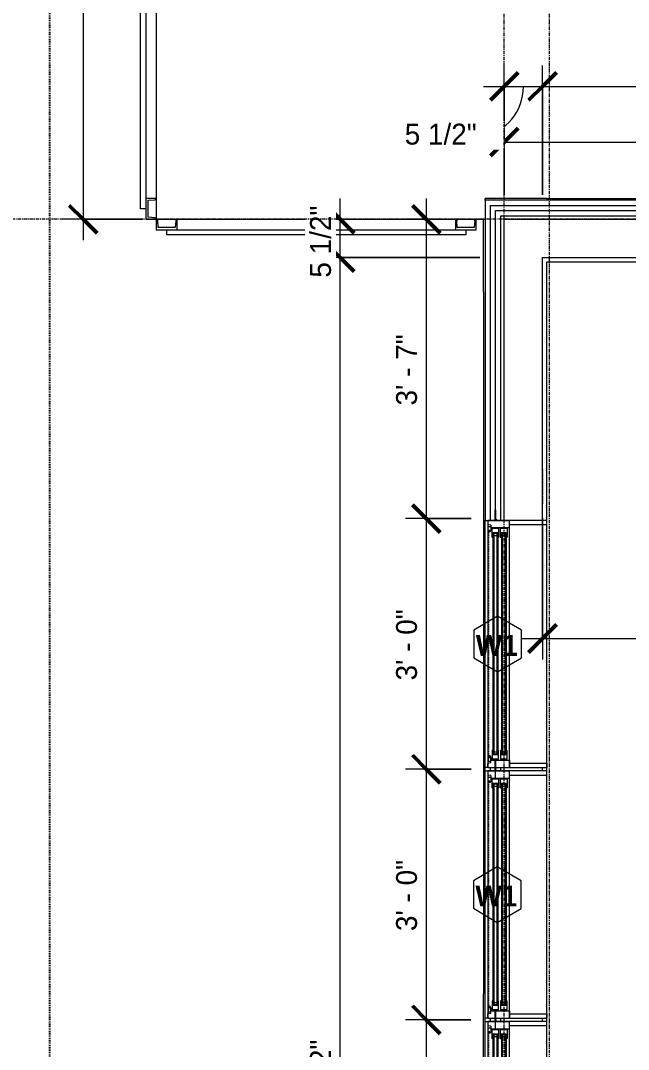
# Model space of a CAD drawing. Header units: inches. Extents: x -4058 to -1781, y 9814 to 12264.
# Drawn here: x -3898.8 to -3811.5, y 11967.9 to 12115.7 of the extents above; entities that cross this region are included whole.
import ezdxf

# ---------------------------------------------------------------- set-up
doc = ezdxf.new("R2010")
doc.units = ezdxf.units.IN
doc.header["$MEASUREMENT"] = 0
for name, pattern in [('Dash', [0.25, 0.125, -0.125]), ('Dash 3_32_', [0.1875, 0.09375, -0.09375]), ('Dash_2_', [0.25, 0.125, -0.125]), ('Grid Line 1_2_', [0.875, 0.5, -0.125, 0.125, -0.125])]:
    doc.linetypes.add(name, pattern=pattern)
for name, color, linetype, lineweight in [('0-1', 7, 'Continuous', 5), ('0-2', 7, 'Continuous', 9), ('A-ANNO-DIMS', 211, 'Continuous', 9), ('A-ANNO-DIMS-32', 211, 'Continuous', 9), ('A-DETL-1', 90, 'Dash 3_32_', 9), ('A-DETL-GENF-HDLN-1', 7, 'Dash', 9), ('A-DETL-GENF-HDLN-2', 1, 'Continuous', 18), ('A-FLOR-1', 7, 'Continuous', 9), ('A-GLAZ', 151, 'Continuous', 18), ('A-GLAZ-1', 7, 'Continuous', 9), ('A-GLAZ-CURT-1', 7, 'Continuous', 9), ('A-GLAZ-CWMG-1', 7, 'Continuous', 9), ('A-GLAZ-IDEN', 152, 'Continuous', 9), ('A-WALL-1', 7, 'Continuous', 9), ('C-TOPO', 7, 'Continuous', 9), ('S-FNDN-1', 7, 'Continuous', 9), ('S-GRID-1', 1, 'Grid Line 1_2_', 9)]:
    doc.layers.add(name, color=color, linetype=linetype, lineweight=lineweight)
doc.layers.add('0-3', color=250, linetype='Dash_2_')
doc.styles.add('Century Gothic', font='ufonts.com_century-gothic.ttf', dxfattribs={"height": 3})
doc.styles.add('Century Gothic_B_1', font='GOTHICB.TTF', dxfattribs={"height": 3})
doc.dimstyles.new('MARKETING_DIMENSION', dxfattribs={"dimscale": 12, "dimtxt": 3.132505, "dimasz": 0.333333, "dimexe": 0.25, "dimexo": 0.166667, "dimgap": 0.041667, "dimtad": 1, "dimdec": 4, "dimrnd": 0.0625, "dimzin": 3, "dimdsep": 46, "dimlunit": 4, "dimtxsty": 'Century Gothic', "dimblk1": 'OBLIQUE', "dimblk2": 'OBLIQUE', "dimsah": 1, "dimcen": 0.09, "dimdle": 0.25, "dimazin": 0, "dimtfac": 1, "dimtdec": 4, "dimtix": 1, "dimtmove": 0, "dimatfit": 3, "dimfxl": 1, "dimtvp": 1, "dimtfill": 1, "dimfrac": 2, "dimtolj": 1, "dimtzin": 0, "dimarcsym": 2})
doc.dimstyles.new('THE_DIMENSION_STRING_1', dxfattribs={"dimscale": 12, "dimtxt": 3.132505, "dimasz": 0.333333, "dimexe": 0.25, "dimexo": 0.166667, "dimgap": 0.041667, "dimtad": 1, "dimdec": 4, "dimrnd": 0.0625, "dimzin": 3, "dimdsep": 46, "dimlunit": 4, "dimtxsty": 'Century Gothic', "dimblk1": 'OBLIQUE', "dimblk2": 'OBLIQUE', "dimsah": 1, "dimcen": 0.09, "dimdle": 0.25, "dimazin": 0, "dimtfac": 1, "dimtdec": 4, "dimtix": 1, "dimtmove": 1, "dimatfit": 3, "dimfxl": 1, "dimtvp": 1, "dimtfill": 1, "dimfrac": 2, "dimtolj": 1, "dimtzin": 0, "dimarcsym": 2})
doc.dimstyles.new('THE_DIMENSION_STRING_2', dxfattribs={"dimscale": 12, "dimtxt": 3.132505, "dimasz": 0.333333, "dimexe": 0.25, "dimexo": 0.166667, "dimgap": 0.041667, "dimtad": 1, "dimdec": 4, "dimrnd": 0.0625, "dimzin": 3, "dimdsep": 46, "dimlunit": 4, "dimtxsty": 'Century Gothic', "dimblk1": 'OBLIQUE', "dimblk2": 'OBLIQUE', "dimsah": 1, "dimcen": 0.09, "dimdle": 0.25, "dimazin": 0, "dimtfac": 1, "dimtdec": 4, "dimtix": 1, "dimtmove": 0, "dimatfit": 3, "dimfxl": 1, "dimtvp": 1, "dimtfill": 1, "dimfrac": 2, "dimtolj": 1, "dimtzin": 0, "dimarcsym": 2})
doc.dimstyles.new('THE_DIMENSION_STRING_3', dxfattribs={"dimscale": 12, "dimtxt": 3.132505, "dimasz": 0.333333, "dimexe": 0.25, "dimexo": 0.166667, "dimgap": 0.041667, "dimtad": 1, "dimdec": 4, "dimrnd": 0.0625, "dimzin": 3, "dimdsep": 46, "dimlunit": 4, "dimtxsty": 'Century Gothic', "dimblk1": 'OBLIQUE', "dimblk2": 'OBLIQUE', "dimsah": 1, "dimcen": 0.09, "dimdle": 0.25, "dimazin": 0, "dimtfac": 1, "dimtdec": 4, "dimtix": 1, "dimtmove": 0, "dimatfit": 3, "dimfxl": 1, "dimtvp": 1, "dimtfill": 1, "dimfrac": 2, "dimtolj": 1, "dimtzin": 0, "dimarcsym": 2})
doc.dimstyles.new('THE_DIMENSION_STRING_4', dxfattribs={"dimscale": 12, "dimtxt": 3.132505, "dimasz": 0.333333, "dimexe": 0.25, "dimexo": 0.166667, "dimgap": 0.041667, "dimtad": 1, "dimdec": 4, "dimrnd": 0.0625, "dimzin": 3, "dimdsep": 46, "dimlunit": 4, "dimtxsty": 'Century Gothic', "dimblk1": 'OBLIQUE', "dimblk2": 'OBLIQUE', "dimsah": 1, "dimcen": 0.09, "dimdle": 0.25, "dimazin": 0, "dimtfac": 1, "dimtdec": 4, "dimtix": 1, "dimtmove": 0, "dimatfit": 3, "dimfxl": 1, "dimtvp": 1, "dimtfill": 1, "dimfrac": 2, "dimtolj": 1, "dimtzin": 0, "dimarcsym": 2})

# ---------------------------------------------------------------- blocks, each defined once
blk = doc.blocks.new('Window-Double_Hung-Marvin-Essential - ESDH3066 - 1st Floor-3357217-UNIT PLANS - 1ST FLOOR')
at = {"layer": 'A-DETL-GENF-HDLN-1'}
blk.add_line((16.1, 3.97), (-16.5, 3.97), dxfattribs=at)
at = {"layer": 'A-DETL-GENF-HDLN-2'}
for p, q in [((-19.25, 2.98), (-19.25, 2.94)), ((-17.75, 2.98), (-19.25, 2.98)), ((-17.75, 4.03), (-17.16, 4.03)), ((-17.75, 4.03), (-17.75, 0.94)), ((-17.08, 3.62), (-17.16, 4.03)), ((-17.08, 3.62), (-16.19, 3.62)), ((-16.85, 4), (-16.85, 3.62)), ((-16.3, 4), (-16.85, 4)), ((-16.38, 3.52), (-16.72, 3.52)), ((-16.72, 3.52), (-16.72, 0.94)), ((-15.34, 3.44), (-16.56, 3.44)), ((-16.56, 2.5), (-16.56, 3.44)), ((-16.38, 3.62), (-16.38, 3.52)), ((-16.3, 3.76), (-16.3, 4)), ((-16.18, 3.76), (-16.3, 3.76)), ((-16.19, 3.72), (-16.1, 3.72)), ((-16.19, 3.62), (-16.19, 3.72)), ((-16.18, 3.97), (-16.1, 3.97)), ((-16.18, 3.97), (-16.18, 3.76)), ((-16.1, 3.72), (-16.1, 3.97)), ((-15.94, 2.62), (-15.94, 3.34)), ((-15.94, 3.34), (-15.28, 3.34)), ((-15.84, 2.63), (-15.84, 3.32)), ((-15.54, 2.76), (-15.54, 3.2)), ((-15.34, 3.44), (-15.28, 3.38)), ((-15.28, 3.34), (-15.28, 3.38)), ((15.34, 3.44), (15.28, 3.38)), ((15.28, 3.34), (15.28, 3.38)), ((15.94, 3.34), (15.28, 3.34)), ((15.34, 3.44), (16.56, 3.44)), ((15.54, 2.76), (15.54, 3.2)), ((15.84, 2.63), (15.84, 3.32)), ((15.94, 2.62), (15.94, 3.34)), ((16.18, 3.97), (16.1, 3.97)), ((16.1, 3.72), (16.1, 3.97)), ((16.19, 3.72), (16.1, 3.72)), ((16.18, 3.97), (16.18, 3.76)), ((16.18, 3.76), (16.3, 3.76)), ((16.19, 3.62), (16.19, 3.72)), ((17.08, 3.62), (16.19, 3.62)), ((16.3, 3.76), (16.3, 4)), ((16.3, 4), (16.85, 4)), ((16.38, 3.62), (16.38, 3.52)), ((16.38, 3.52), (16.72, 3.52)), ((16.56, 2.5), (16.56, 3.44)), ((16.72, 3.52), (16.72, 0.94)), ((16.85, 4), (16.85, 3.62)), ((17.08, 3.62), (17.16, 4.03)), ((17.75, 4.03), (17.16, 4.03)), ((17.75, 4.03), (17.75, 0.94)), ((17.75, 2.98), (19.25, 2.98)), ((19.25, 2.98), (19.25, 2.94)), ((-19.25, 2.94), (-17.9, 2.94)), ((-17.9, 2.94), (-17.9, 2.83)), ((-17.9, 2.83), (-17.75, 2.83)), ((-16.56, 2.5), (-15.34, 2.5)), ((-15.34, 2.22), (-16.56, 2.22)), ((-16.56, 1.28), (-16.56, 2.22)), ((-15.28, 2.62), (-15.94, 2.62)), ((-15.94, 1.4), (-15.94, 2.12)), ((-15.94, 2.12), (-15.28, 2.12)), ((-15.84, 1.41), (-15.84, 2.1)), ((-15.54, 1.54), (-15.54, 1.98)), ((-15.34, 2.5), (-15.28, 2.56)), ((-15.34, 2.22), (-15.28, 2.16)), ((-15.28, 2.56), (-15.28, 2.62)), ((-15.28, 2.12), (-15.28, 2.16)), ((15.28, 2.56), (15.28, 2.62)), ((15.28, 2.62), (15.94, 2.62)), ((15.34, 2.5), (15.28, 2.56)), ((15.34, 2.22), (15.28, 2.16)), ((15.28, 2.12), (15.28, 2.16)), ((15.94, 2.12), (15.28, 2.12)), ((16.56, 2.5), (15.34, 2.5)), ((15.34, 2.22), (16.56, 2.22)), ((15.54, 1.54), (15.54, 1.98)), ((15.84, 1.41), (15.84, 2.1)), ((15.94, 1.4), (15.94, 2.12)), ((16.56, 1.28), (16.56, 2.22)), ((17.9, 2.83), (17.75, 2.83)), ((17.9, 2.94), (17.9, 2.83)), ((19.25, 2.94), (17.9, 2.94)), ((-16.72, 0.94), (-17.75, 0.94)), ((-17.13, 0.91), (-17.13, -4.44)), ((-16.56, 1.28), (-15.34, 1.28)), ((-15.28, 1.4), (-15.94, 1.4)), ((-15.34, 1.28), (-15.28, 1.34)), ((-15.28, 1.34), (-15.28, 1.4)), ((15.28, 1.34), (15.28, 1.4)), ((15.28, 1.4), (15.94, 1.4)), ((15.34, 1.28), (15.28, 1.34)), ((16.56, 1.28), (15.34, 1.28)), ((16.72, 0.94), (17.75, 0.94)), ((17.12, -4.44), (17.12, 0.91)), ((-17.13, -4.44), (-17.75, -4.44)), ((17.12, -4.44), (17.75, -4.44))]:
    blk.add_line(p, q, dxfattribs=at)
at = {"layer": 'A-GLAZ'}
for p, q in [((15.84, 3.32), (-15.84, 3.32)), ((15.84, 3.2), (-15.84, 3.2)), ((15.84, 2.76), (-15.84, 2.76)), ((15.84, 2.63), (-15.84, 2.63)), ((15.84, 2.1), (-15.84, 2.1)), ((15.84, 1.98), (-15.84, 1.98)), ((15.84, 1.54), (-15.84, 1.54)), ((15.84, 1.41), (-15.84, 1.41))]:
    blk.add_line(p, q, dxfattribs=at)
at = {"layer": 'A-GLAZ-1'}
for p, q in [((19.62, 4.5), (17.75, 4.5)), ((17.75, 4.5), (17.75, 4.44)), ((17.75, 4.44), (19.62, 4.44)), ((19.62, 4.44), (19.62, 4.5)), ((17.75, 4.03), (-17.75, 4.03)), ((-17.75, 4.03), (-17.75, 0.94)), ((17.75, 0.94), (17.75, 4.03)), ((-17.75, 0.94), (17.75, 0.94)), ((-17.75, 0.91), (-17.75, -4.44)), ((17.75, -4.44), (17.75, 0.91)), ((-17.75, -4.44), (17.75, -4.44))]:
    blk.add_line(p, q, dxfattribs=at)
blk = doc.blocks.new('Window-Double_Hung-Marvin-Essential - ESDH3066 - 1st Floor-3357218-UNIT PLANS - 1ST FLOOR')
at = {"layer": 'A-DETL-GENF-HDLN-1'}
blk.add_line((16.1, 3.97), (-16.5, 3.97), dxfattribs=at)
at = {"layer": 'A-DETL-GENF-HDLN-2'}
for p, q in [((-19.25, 2.98), (-19.25, 2.94)), ((-17.75, 2.98), (-19.25, 2.98)), ((-17.75, 4.03), (-17.16, 4.03)), ((-17.75, 4.03), (-17.75, 0.94)), ((-17.08, 3.62), (-17.16, 4.03)), ((-17.08, 3.62), (-16.19, 3.62)), ((-16.85, 4), (-16.85, 3.62)), ((-16.3, 4), (-16.85, 4)), ((-16.38, 3.52), (-16.72, 3.52)), ((-16.72, 3.52), (-16.72, 0.94)), ((-15.34, 3.44), (-16.56, 3.44)), ((-16.56, 2.5), (-16.56, 3.44)), ((-16.38, 3.62), (-16.38, 3.52)), ((-16.3, 3.76), (-16.3, 4)), ((-16.18, 3.76), (-16.3, 3.76)), ((-16.19, 3.72), (-16.1, 3.72)), ((-16.19, 3.62), (-16.19, 3.72)), ((-16.18, 3.97), (-16.1, 3.97)), ((-16.18, 3.97), (-16.18, 3.76)), ((-16.1, 3.72), (-16.1, 3.97)), ((-15.94, 2.62), (-15.94, 3.34)), ((-15.94, 3.34), (-15.28, 3.34)), ((-15.84, 2.63), (-15.84, 3.32)), ((-15.54, 2.76), (-15.54, 3.2)), ((-15.34, 3.44), (-15.28, 3.38)), ((-15.28, 3.34), (-15.28, 3.38)), ((15.34, 3.44), (15.28, 3.38)), ((15.28, 3.34), (15.28, 3.38)), ((15.94, 3.34), (15.28, 3.34)), ((15.34, 3.44), (16.56, 3.44)), ((15.54, 2.76), (15.54, 3.2)), ((15.84, 2.63), (15.84, 3.32)), ((15.94, 2.62), (15.94, 3.34)), ((16.18, 3.97), (16.1, 3.97)), ((16.1, 3.72), (16.1, 3.97)), ((16.19, 3.72), (16.1, 3.72)), ((16.18, 3.97), (16.18, 3.76)), ((16.18, 3.76), (16.3, 3.76)), ((16.19, 3.62), (16.19, 3.72)), ((17.08, 3.62), (16.19, 3.62)), ((16.3, 3.76), (16.3, 4)), ((16.3, 4), (16.85, 4)), ((16.38, 3.62), (16.38, 3.52)), ((16.38, 3.52), (16.72, 3.52)), ((16.56, 2.5), (16.56, 3.44)), ((16.72, 3.52), (16.72, 0.94)), ((16.85, 4), (16.85, 3.62)), ((17.08, 3.62), (17.16, 4.03)), ((17.75, 4.03), (17.16, 4.03)), ((17.75, 4.03), (17.75, 0.94)), ((17.75, 2.98), (19.25, 2.98)), ((19.25, 2.98), (19.25, 2.94)), ((-19.25, 2.94), (-17.9, 2.94)), ((-17.9, 2.94), (-17.9, 2.83)), ((-17.9, 2.83), (-17.75, 2.83)), ((-16.56, 2.5), (-15.34, 2.5)), ((-15.34, 2.22), (-16.56, 2.22)), ((-16.56, 1.28), (-16.56, 2.22)), ((-15.28, 2.62), (-15.94, 2.62)), ((-15.94, 1.4), (-15.94, 2.12)), ((-15.94, 2.12), (-15.28, 2.12)), ((-15.84, 1.41), (-15.84, 2.1)), ((-15.54, 1.54), (-15.54, 1.98)), ((-15.34, 2.5), (-15.28, 2.56)), ((-15.34, 2.22), (-15.28, 2.16)), ((-15.28, 2.56), (-15.28, 2.62)), ((-15.28, 2.12), (-15.28, 2.16)), ((15.28, 2.56), (15.28, 2.62)), ((15.28, 2.62), (15.94, 2.62)), ((15.34, 2.5), (15.28, 2.56)), ((15.34, 2.22), (15.28, 2.16)), ((15.28, 2.12), (15.28, 2.16)), ((15.94, 2.12), (15.28, 2.12)), ((16.56, 2.5), (15.34, 2.5)), ((15.34, 2.22), (16.56, 2.22)), ((15.54, 1.54), (15.54, 1.98)), ((15.84, 1.41), (15.84, 2.1)), ((15.94, 1.4), (15.94, 2.12)), ((16.56, 1.28), (16.56, 2.22)), ((17.9, 2.83), (17.75, 2.83)), ((17.9, 2.94), (17.9, 2.83)), ((19.25, 2.94), (17.9, 2.94)), ((-16.72, 0.94), (-17.75, 0.94)), ((-17.13, 0.91), (-17.13, -4.44)), ((-16.56, 1.28), (-15.34, 1.28)), ((-15.28, 1.4), (-15.94, 1.4)), ((-15.34, 1.28), (-15.28, 1.34)), ((-15.28, 1.34), (-15.28, 1.4)), ((15.28, 1.34), (15.28, 1.4)), ((15.28, 1.4), (15.94, 1.4)), ((15.34, 1.28), (15.28, 1.34)), ((16.56, 1.28), (15.34, 1.28)), ((16.72, 0.94), (17.75, 0.94)), ((17.12, -4.44), (17.12, 0.91)), ((-17.13, -4.44), (-17.75, -4.44)), ((17.12, -4.44), (17.75, -4.44))]:
    blk.add_line(p, q, dxfattribs=at)
at = {"layer": 'A-GLAZ'}
for p, q in [((15.84, 3.32), (-15.84, 3.32)), ((15.84, 3.2), (-15.84, 3.2)), ((15.84, 2.76), (-15.84, 2.76)), ((15.84, 2.63), (-15.84, 2.63)), ((15.84, 2.1), (-15.84, 2.1)), ((15.84, 1.98), (-15.84, 1.98)), ((15.84, 1.54), (-15.84, 1.54)), ((15.84, 1.41), (-15.84, 1.41))]:
    blk.add_line(p, q, dxfattribs=at)
at = {"layer": 'A-GLAZ-1'}
for p, q in [((17.75, 4.03), (-17.75, 4.03)), ((-17.75, 4.03), (-17.75, 0.94)), ((17.75, 0.94), (17.75, 4.03)), ((-17.75, 0.94), (17.75, 0.94)), ((-17.75, 0.91), (-17.75, -4.44)), ((17.75, -4.44), (17.75, 0.91)), ((-17.75, -4.44), (17.75, -4.44))]:
    blk.add_line(p, q, dxfattribs=at)
blk = doc.blocks.new('Horizontal_Siding - Horizontal_Siding-2852725-UNIT PLANS - 1ST FLOOR')
at = {"layer": 'A-GLAZ-CURT-1'}
for p, q in [((-15.75, -2.25), (-15.75, -1.5)), ((15.75, -2.25), (-15.75, -2.25)), ((-14.25, -1.5), (14.25, -1.5)), ((15.75, -1.5), (15.75, -2.25))]:
    blk.add_line(p, q, dxfattribs=at)
blk = doc.blocks.new('Rectangular Mullion - RAILING POST-2680128-UNIT PLANS - 1ST FLOOR')
at = {"layer": 'A-GLAZ-CWMG-1'}
for p, q in [((-3, 1.5), (0, 1.5)), ((-3, 0), (-3, 1.5)), ((0, 1.5), (0, 0)), ((-2.72, 1.18), (-2.79, 0.21)), ((-0.28, 1.18), (-2.72, 1.18)), ((-0.21, 0.21), (-0.28, 1.18))]:
    blk.add_line(p, q, dxfattribs=at)
for centre, radius, start, end in [((-3, 0.21), 0.21, 270, 0.528), ((0, 0.21), 0.211, 179.472, 270)]:
    blk.add_arc(centre, radius, start, end, dxfattribs=at)
blk = doc.blocks.new('Horizontal_Siding - Horizontal_Siding-2854551-UNIT PLANS - 1ST FLOOR')
at = {"layer": 'A-GLAZ-CURT-1'}
for p, q in [((-10.74375, -2.25), (-10.74375, -1.5)), ((10.74375, -2.25), (-10.74375, -2.25)), ((-9.24375, -1.5), (9.24375, -1.5)), ((10.74375, -1.5), (10.74375, -2.25))]:
    blk.add_line(p, q, dxfattribs=at)
blk = doc.blocks.new('Rectangular Mullion - RAILING POST-2806294-UNIT PLANS - 1ST FLOOR')
at = {"layer": 'A-GLAZ-CWMG-1'}
for p, q in [((0, 1.5), (-3, 1.5)), ((-3, 1.5), (-3, 0)), ((0, 0), (0, 1.5)), ((-2.79, 0.21), (-2.72, 1.18)), ((-2.72, 1.18), (-0.28, 1.18)), ((-0.28, 1.18), (-0.21, 0.21))]:
    blk.add_line(p, q, dxfattribs=at)
for centre, start, end in [((-3, 0.21), 270, 0.528), ((0, 0.21), 179.472, 270)]:
    blk.add_arc(centre, 0.21, start, end, dxfattribs=at)
blk = doc.blocks.new('Rectangular Mullion - RAILING POST-2669756-UNIT PLANS - 1ST FLOOR')
at = {"layer": 'A-GLAZ-CWMG-1'}
for p, q in [((-1.5, 1.5), (1.5, 1.5)), ((-1.5, 0), (-1.5, 1.5)), ((1.5, 1.5), (1.5, 0)), ((-1.22, 1.18), (-1.29, 0.21)), ((1.22, 1.18), (-1.22, 1.18)), ((1.29, 0.21), (1.22, 1.18))]:
    blk.add_line(p, q, dxfattribs=at)
for centre, radius, start, end in [((-1.5, 0.21), 0.21, 270, 0.528), ((1.5, 0.21), 0.211, 179.472, 270)]:
    blk.add_arc(centre, radius, start, end, dxfattribs=at)
blk = doc.blocks.new('CTR - 1st Phase - Shell_rvt-1-UNIT PLANS - 1ST FLOOR')
at = {"layer": 'A-FLOR-1'}
for p, q in [((-3879.32, 12219.19), (-3879.32, 12087.19)), ((-3879.32, 12087.19), (-3832.07, 12087.19))]:
    blk.add_line(p, q, dxfattribs=at)
at = {"layer": 'A-WALL-1'}
for p, q in [((-3823.2, 12090.19), (-3832.07, 12090.19)), ((-3832.07, 12089.94), (-3832.07, 12090.19)), ((-3832.07, 12089.94), (-3832.07, 12043.94)), ((-3831.32, 12089.94), (-3832.07, 12089.94)), ((-3823.2, 12089.94), (-3831.32, 12089.94)), ((-3823.2, 12090.19), (-3823.2, 12089.94)), ((-3712.02, 12089.94), (-3823.2, 12089.94)), ((-3831.32, 12043.94), (-3831.32, 12089.19)), ((-3831.32, 12089.19), (-3830.57, 12089.19)), ((-3830.57, 12089.19), (-3823.2, 12089.19)), ((-3830.57, 12043.94), (-3830.57, 12088.44)), ((-3830.57, 12088.44), (-3829.82, 12088.44)), ((-3829.82, 12088.44), (-3823.2, 12088.44)), ((-3823.2, 12089.19), (-3712.02, 12089.19)), ((-3823.2, 12088.44), (-3712.02, 12088.44)), ((-3829.82, 12043.94), (-3829.82, 12087.69)), ((-3829.82, 12087.69), (-3829.32, 12087.69)), ((-3829.32, 12087.69), (-3823.2, 12087.69)), ((-3829.32, 12043.94), (-3829.32, 12087.19)), ((-3829.32, 12087.19), (-3823.82, 12087.19)), ((-3823.82, 12087.19), (-3823.2, 12087.19)), ((-3823.2, 12087.69), (-3712.02, 12087.69)), ((-3823.2, 12087.19), (-3712.02, 12087.19)), ((-3823.82, 12043.94), (-3823.82, 12081.69)), ((-3823.82, 12081.69), (-3823.2, 12081.69)), ((-3823.2, 12081.69), (-3712.02, 12081.69)), ((-3823.2, 12043.94), (-3823.2, 12081.06)), ((-3823.2, 12081.06), (-3712.02, 12081.06)), ((-3832.07, 12043.94), (-3831.67, 12043.94)), ((-3832.07, 12009.81), (-3832.07, 12043.94)), ((-3828.57, 12043.94), (-3828.54, 12043.94)), ((-3831.67, 12008.44), (-3832.07, 12008.44)), ((-3831.32, 12007.94), (-3831.32, 12008.44)), ((-3830.57, 12007.94), (-3830.57, 12008.44)), ((-3829.82, 12007.94), (-3829.82, 12008.44)), ((-3829.32, 12007.94), (-3829.32, 12008.44)), ((-3828.54, 12008.44), (-3828.57, 12008.44)), ((-3823.82, 12007.94), (-3823.82, 12008.44)), ((-3823.2, 12007.94), (-3823.2, 12008.44)), ((-3832.07, 12007.94), (-3831.67, 12007.94)), ((-3832.07, 11973.81), (-3832.07, 12007.94)), ((-3828.57, 12007.94), (-3828.54, 12007.94)), ((-3831.67, 11972.44), (-3832.07, 11972.44)), ((-3832.07, 11971.94), (-3831.67, 11971.94)), ((-3832.07, 11936.44), (-3832.07, 11971.94)), ((-3831.32, 11971.94), (-3831.32, 11972.44)), ((-3830.57, 11971.94), (-3830.57, 11972.44)), ((-3829.82, 11971.94), (-3829.82, 11972.44)), ((-3829.32, 11971.94), (-3829.32, 11972.44)), ((-3828.54, 11972.44), (-3828.57, 11972.44)), ((-3828.57, 11971.94), (-3828.54, 11971.94)), ((-3823.82, 11971.94), (-3823.82, 11972.44)), ((-3823.2, 11971.94), (-3823.2, 11972.44))]:
    blk.add_line(p, q, dxfattribs=at)
at = {"layer": 'S-FNDN-1'}
for p, q in [((-3823.2, 12090.19), (-3674.27, 12090.19)), ((-3823.2, 12090.19), (-3823.2, 12089.94)), ((-3832.32, 11830.99), (-3832.32, 11975.94))]:
    blk.add_line(p, q, dxfattribs=at)
at = {"layer": '0-2'}
for name, p, rotation in [('Horizontal_Siding - Horizontal_Siding-2852725-UNIT PLANS - 1ST FLOOR', (-3879.32, 12104.44), 270), ('Rectangular Mullion - RAILING POST-2806294-UNIT PLANS - 1ST FLOOR', (-3879.32, 12087.19), 180), ('Window-Double_Hung-Marvin-Essential - ESDH3066 - 1st Floor-3357218-UNIT PLANS - 1ST FLOOR', (-3827.64, 12026.19), 89.99999999999885), ('Window-Double_Hung-Marvin-Essential - ESDH3066 - 1st Floor-3357217-UNIT PLANS - 1ST FLOOR', (-3827.64, 11990.19), 89.99999999999885), ('Window-Double_Hung-Marvin-Essential - ESDH3066 - 1st Floor-3357217-UNIT PLANS - 1ST FLOOR', (-3827.64, 11954.19), 89.99999999999885)]:
    blk.add_blockref(name, p, dxfattribs=dict(at, rotation=rotation))
at = {"layer": '0-2', "extrusion": (0, 0, -1)}
for name, p, rotation in [('Rectangular Mullion - RAILING POST-2680128-UNIT PLANS - 1ST FLOOR', (3879.32, 12087.19), 270), ('Rectangular Mullion - RAILING POST-2669756-UNIT PLANS - 1ST FLOOR', (3856.34, 12087.19), 180), ('Rectangular Mullion - RAILING POST-2680128-UNIT PLANS - 1ST FLOOR', (3833.35, 12087.19), 180)]:
    blk.add_blockref(name, p, dxfattribs=dict(at, rotation=rotation))
at = {"layer": '0-2'}
for p in [(-3867.08, 12087.19), (-3845.59, 12087.19)]:
    blk.add_blockref('Horizontal_Siding - Horizontal_Siding-2854551-UNIT PLANS - 1ST FLOOR', p, dxfattribs=at)
blk = doc.blocks.new('CTR  - Topography_rvt-1-UNIT PLANS - 1ST FLOOR')
at = {"layer": 'C-TOPO'}
for p, q in [((-3832.32, 12076.75), (-3832.32, 12087.19)), ((-3832.32, 12076.75), (-3832.32, 11992.12)), ((-3832.32, 11992.12), (-3832.32, 11975.94))]:
    blk.add_line(p, q, dxfattribs=at)
blk = doc.blocks.new('DIMBLOCK293-UNIT PLANS - 1ST FLOOR')
at = {"layer": 'A-ANNO-DIMS-32'}
for p, q in [((-3829.32, 12090.69), (-3829.32, 12101.28)), ((-3712.27, 12092), (-3712.27, 12101.28)), ((-3832.32, 12098.28), (-3712.27, 12098.28)), ((-3829.32, 12098.28), (-3829.32, 12090.69)), ((-3712.27, 12098.28), (-3712.27, 12092))]:
    blk.add_line(p, q, dxfattribs=at)
at = {"layer": 'A-ANNO-DIMS-32', "lineweight": 50}
for p, q in [((-3829.32, 12098.28), (-3827.32, 12100.28)), ((-3712.27, 12098.28), (-3710.27, 12100.28)), ((-3829.32, 12098.28), (-3831.32, 12096.28)), ((-3712.27, 12098.28), (-3714.27, 12096.28))]:
    blk.add_line(p, q, dxfattribs=at)
at = {"layer": 'A-ANNO-DIMS-32', "color": 0, "insert": (-3781.04, 12102.63), "char_height": 3, "width": 24.5827, "attachment_point": 1, "line_spacing_factor": 0.984502, "style": 'Century Gothic', "bg_fill": 3, "box_fill_scale": 1.25, "bg_fill_color": 256, "bg_fill_true_color": 13158600, "bg_fill_transparency": 0}
blk.add_mtext('9\' - 9 1/16"', dxfattribs=at)
blk = doc.blocks.new('_Oblique')
at = {"color": 0, "linetype": 'ByBlock', "lineweight": -2}
blk.add_line((-0.5, -0.5), (0.5, 0.5), dxfattribs=at)
blk = doc.blocks.new('DIMBLOCK458-UNIT PLANS - 1ST FLOOR')
at = {"layer": 'A-ANNO-DIMS-32'}
for p, q in [((-3840.53, 12090.19), (-3840.53, 12044.19)), ((-3839.7, 12087.19), (-3843.53, 12087.19)), ((-3840.53, 12087.19), (-3839.7, 12087.19)), ((-3834.07, 12044.19), (-3843.53, 12044.19)), ((-3840.53, 12044.19), (-3834.07, 12044.19))]:
    blk.add_line(p, q, dxfattribs=at)
at = {"layer": 'A-ANNO-DIMS-32', "lineweight": 50}
for p, q in [((-3840.53, 12087.19), (-3842.53, 12089.19)), ((-3840.53, 12087.19), (-3838.53, 12085.19)), ((-3840.53, 12044.19), (-3842.53, 12046.19)), ((-3840.53, 12044.19), (-3838.53, 12042.19))]:
    blk.add_line(p, q, dxfattribs=at)
at = {"layer": 'A-ANNO-DIMS-32', "color": 0, "insert": (-3844.87, 12060.44), "char_height": 3, "width": 12.5897, "attachment_point": 1, "rotation": 90, "line_spacing_factor": 0.984502, "style": 'Century Gothic', "bg_fill": 3, "box_fill_scale": 1.25, "bg_fill_color": 256, "bg_fill_true_color": 13158600, "bg_fill_transparency": 0}
blk.add_mtext('3\' - 7"', dxfattribs=at)
blk = doc.blocks.new('DIMBLOCK459-UNIT PLANS - 1ST FLOOR')
at = {"layer": 'A-ANNO-DIMS-32', "lineweight": 50}
for p, q in [((-3840.53, 12044.19), (-3842.53, 12046.19)), ((-3840.53, 12044.19), (-3838.53, 12042.19)), ((-3840.53, 12008.19), (-3842.53, 12010.19)), ((-3840.53, 12008.19), (-3838.53, 12006.19))]:
    blk.add_line(p, q, dxfattribs=at)
at = {"layer": 'A-ANNO-DIMS-32'}
for p, q in [((-3834.07, 12044.19), (-3843.53, 12044.19)), ((-3840.53, 12044.19), (-3840.53, 12008.19)), ((-3840.53, 12044.19), (-3834.07, 12044.19)), ((-3834.07, 12008.19), (-3843.53, 12008.19)), ((-3840.53, 12008.19), (-3834.07, 12008.19))]:
    blk.add_line(p, q, dxfattribs=at)
at = {"layer": 'A-ANNO-DIMS-32', "color": 0, "insert": (-3844.87, 12020.94), "char_height": 3, "width": 12.5897, "attachment_point": 1, "rotation": 90, "line_spacing_factor": 0.984502, "style": 'Century Gothic', "bg_fill": 3, "box_fill_scale": 1.25, "bg_fill_color": 256, "bg_fill_true_color": 13158600, "bg_fill_transparency": 0}
blk.add_mtext('3\' - 0"', dxfattribs=at)
blk = doc.blocks.new('DIMBLOCK460-UNIT PLANS - 1ST FLOOR')
at = {"layer": 'A-ANNO-DIMS-32', "lineweight": 50}
for p, q in [((-3840.53, 12008.19), (-3842.53, 12010.19)), ((-3840.53, 12008.19), (-3838.53, 12006.19)), ((-3840.53, 11972.19), (-3842.53, 11974.19)), ((-3840.53, 11972.19), (-3838.53, 11970.19))]:
    blk.add_line(p, q, dxfattribs=at)
at = {"layer": 'A-ANNO-DIMS-32'}
for p, q in [((-3834.07, 12008.19), (-3843.53, 12008.19)), ((-3840.53, 12008.19), (-3840.53, 11972.19)), ((-3840.53, 12008.19), (-3834.07, 12008.19)), ((-3834.14, 11972.19), (-3843.53, 11972.19)), ((-3840.53, 11972.19), (-3834.14, 11972.19))]:
    blk.add_line(p, q, dxfattribs=at)
at = {"layer": 'A-ANNO-DIMS-32', "color": 0, "insert": (-3844.87, 11984.94), "char_height": 3, "width": 12.5897, "attachment_point": 1, "rotation": 90, "line_spacing_factor": 0.984502, "style": 'Century Gothic', "bg_fill": 3, "box_fill_scale": 1.25, "bg_fill_color": 256, "bg_fill_true_color": 13158600, "bg_fill_transparency": 0}
blk.add_mtext('3\' - 0"', dxfattribs=at)
blk = doc.blocks.new('DIMBLOCK461-UNIT PLANS - 1ST FLOOR')
at = {"layer": 'A-ANNO-DIMS-32', "lineweight": 50}
for p, q in [((-3840.53, 11972.19), (-3842.53, 11974.19)), ((-3840.53, 11972.19), (-3838.53, 11970.19)), ((-3840.53, 11936.19), (-3842.53, 11938.19)), ((-3840.53, 11936.19), (-3838.53, 11934.19))]:
    blk.add_line(p, q, dxfattribs=at)
at = {"layer": 'A-ANNO-DIMS-32'}
for p, q in [((-3834.14, 11972.19), (-3843.53, 11972.19)), ((-3840.53, 11972.19), (-3840.53, 11936.19)), ((-3840.53, 11972.19), (-3834.14, 11972.19)), ((-3834.14, 11936.19), (-3843.53, 11936.19)), ((-3840.53, 11936.19), (-3834.14, 11936.19))]:
    blk.add_line(p, q, dxfattribs=at)
at = {"layer": 'A-ANNO-DIMS-32', "color": 0, "insert": (-3844.87, 11948.94), "char_height": 3, "width": 12.5897, "attachment_point": 1, "rotation": 90, "line_spacing_factor": 0.984502, "style": 'Century Gothic', "bg_fill": 3, "box_fill_scale": 1.25, "bg_fill_color": 256, "bg_fill_true_color": 13158600, "bg_fill_transparency": 0}
blk.add_mtext('3\' - 0"', dxfattribs=at)
blk = doc.blocks.new('DIMBLOCK826-UNIT PLANS - 1ST FLOOR')
at = {"layer": 'A-ANNO-DIMS-32'}
for p, q in [((-3829.32, 12090.69), (-3829.32, 12109.28)), ((-3823.82, 12090.69), (-3823.82, 12109.28)), ((-3832.32, 12106.28), (-3823.82, 12106.28)), ((-3829.32, 12106.28), (-3829.32, 12090.69)), ((-3823.82, 12106.28), (-3823.82, 12090.69))]:
    blk.add_line(p, q, dxfattribs=at)
at = {"layer": 'A-ANNO-DIMS-32', "lineweight": 50}
for p, q in [((-3829.32, 12106.28), (-3827.32, 12108.28)), ((-3823.82, 12106.28), (-3821.82, 12108.28)), ((-3829.32, 12106.28), (-3831.32, 12104.28)), ((-3823.82, 12106.28), (-3825.82, 12104.28))]:
    blk.add_line(p, q, dxfattribs=at)
at = {"layer": 'A-ANNO-DIMS-32'}
blk.add_ellipse((-3832.34, 12106.28), major_axis=(0, 6.74), ratio=0.855137, start_param=3.141593, end_param=4.712389, dxfattribs=at)
at = {"layer": 'A-ANNO-DIMS-32', "color": 0, "insert": (-3843.63, 12100.92), "char_height": 3, "width": 13.5444, "attachment_point": 1, "line_spacing_factor": 0.984502, "style": 'Century Gothic', "bg_fill": 3, "box_fill_scale": 1.25, "bg_fill_color": 256, "bg_fill_true_color": 13158600, "bg_fill_transparency": 0}
blk.add_mtext('5 1/2"', dxfattribs=at)
blk = doc.blocks.new('DIMBLOCK827-UNIT PLANS - 1ST FLOOR')
at = {"layer": 'A-ANNO-DIMS-32'}
for p, q in [((-3823.82, 12090.69), (-3823.82, 12109.28)), ((-3481.32, 12107.11), (-3481.32, 12103.28)), ((-3481.32, 12106.28), (-3481.32, 12107.11)), ((-3823.82, 12106.28), (-3481.32, 12106.28)), ((-3823.82, 12106.28), (-3823.82, 12090.69))]:
    blk.add_line(p, q, dxfattribs=at)
at = {"layer": 'A-ANNO-DIMS-32', "lineweight": 50}
for p, q in [((-3823.82, 12106.28), (-3821.82, 12108.28)), ((-3481.32, 12106.28), (-3479.32, 12108.28)), ((-3823.82, 12106.28), (-3825.82, 12104.28)), ((-3481.32, 12106.28), (-3483.32, 12104.28))]:
    blk.add_line(p, q, dxfattribs=at)
at = {"layer": 'A-ANNO-DIMS-32', "color": 0, "insert": (-3662.82, 12110.63), "char_height": 3, "width": 24.5827, "attachment_point": 1, "line_spacing_factor": 0.984502, "style": 'Century Gothic', "bg_fill": 3, "box_fill_scale": 1.25, "bg_fill_color": 256, "bg_fill_true_color": 13158600, "bg_fill_transparency": 0}
blk.add_mtext('28\' - 6 1/2"', dxfattribs=at)
blk = doc.blocks.new('DIMBLOCK1122-UNIT PLANS - 1ST FLOOR')
at = {"layer": 'A-ANNO-DIMS-32', "lineweight": 50}
for p, q in [((-3852.88, 12081.69), (-3854.88, 12083.69)), ((-3852.88, 12081.69), (-3850.88, 12079.69)), ((-3852.88, 11839.19), (-3854.88, 11841.19)), ((-3852.88, 11839.19), (-3850.88, 11837.19))]:
    blk.add_line(p, q, dxfattribs=at)
at = {"layer": 'A-ANNO-DIMS-32'}
for p, q in [((-3832.82, 12081.69), (-3855.88, 12081.69)), ((-3852.88, 11839.19), (-3852.88, 12081.69)), ((-3852.88, 12081.69), (-3832.82, 12081.69)), ((-3821.32, 11839.19), (-3855.88, 11839.19)), ((-3852.88, 11839.19), (-3821.32, 11839.19))]:
    blk.add_line(p, q, dxfattribs=at)
at = {"layer": 'A-ANNO-DIMS-32', "color": 0, "insert": (-3857.23, 11950.2), "char_height": 3, "width": 24.5827, "attachment_point": 1, "rotation": 90, "line_spacing_factor": 0.984502, "style": 'Century Gothic', "bg_fill": 3, "box_fill_scale": 1.25, "bg_fill_color": 256, "bg_fill_true_color": 13158600, "bg_fill_transparency": 0}
blk.add_mtext('20\' - 2 1/2"', dxfattribs=at)
blk = doc.blocks.new('DIMBLOCK1123-UNIT PLANS - 1ST FLOOR')
at = {"layer": 'A-ANNO-DIMS-32'}
for p, q in [((-3852.88, 12081.69), (-3852.88, 12090.19)), ((-3853.71, 12087.19), (-3849.88, 12087.19)), ((-3852.88, 12087.19), (-3853.71, 12087.19)), ((-3832.82, 12081.69), (-3855.88, 12081.69)), ((-3852.88, 12081.69), (-3832.82, 12081.69))]:
    blk.add_line(p, q, dxfattribs=at)
at = {"layer": 'A-ANNO-DIMS-32', "lineweight": 50}
for p, q in [((-3852.88, 12087.19), (-3854.88, 12089.19)), ((-3852.88, 12087.19), (-3850.88, 12085.19)), ((-3852.88, 12081.69), (-3854.88, 12083.69)), ((-3852.88, 12081.69), (-3850.88, 12079.69))]:
    blk.add_line(p, q, dxfattribs=at)
at = {"layer": 'A-ANNO-DIMS-32', "color": 0, "insert": (-3857.23, 12078.8), "char_height": 3, "width": 13.5444, "attachment_point": 1, "rotation": 90, "line_spacing_factor": 0.984502, "style": 'Century Gothic', "bg_fill": 3, "box_fill_scale": 1.25, "bg_fill_color": 256, "bg_fill_true_color": 13158600, "bg_fill_transparency": 0}
blk.add_mtext('5 1/2"', dxfattribs=at)
blk = doc.blocks.new('Window Tag - ONE-4156801-UNIT PLANS - 1ST FLOOR')
at = {"layer": 'A-GLAZ-IDEN'}
for p, q in [((0, 0.125), (-0.1071, 0.0619)), ((0.107, 0.062), (0, 0.125)), ((-0.1071, 0.0619), (-0.1071, -0.0619)), ((0.107, -0.0624), (0.107, 0.062)), ((-0.1071, -0.0619), (0, -0.125)), ((0, -0.125), (0.107, -0.0624))]:
    blk.add_line(p, q, dxfattribs=at)
blk = doc.blocks.new('DIMBLOCK1389-UNIT PLANS - 1ST FLOOR')
at = {"layer": 'A-ANNO-DIMS-32'}
for p, q in [((-3823.82, 12044.23), (-3823.82, 12023.96)), ((-3823.82, 12026.96), (-3823.82, 12044.23)), ((-3632.52, 12027.79), (-3632.52, 12023.96)), ((-3632.52, 12026.96), (-3632.52, 12027.79)), ((-3826.82, 12026.96), (-3632.52, 12026.96))]:
    blk.add_line(p, q, dxfattribs=at)
at = {"layer": 'A-ANNO-DIMS-32', "lineweight": 50}
for p, q in [((-3823.82, 12026.96), (-3821.82, 12028.96)), ((-3632.52, 12026.96), (-3630.52, 12028.96)), ((-3823.82, 12026.96), (-3825.82, 12024.96)), ((-3632.52, 12026.96), (-3634.52, 12024.96))]:
    blk.add_line(p, q, dxfattribs=at)
at = {"layer": 'A-ANNO-DIMS-32', "color": 0, "insert": (-3740.75, 12031.3), "char_height": 3, "width": 30.1914, "attachment_point": 1, "line_spacing_factor": 0.984502, "style": 'Century Gothic', "bg_fill": 3, "box_fill_scale": 1.25, "bg_fill_color": 256, "bg_fill_true_color": 13158600, "bg_fill_transparency": 0}
blk.add_mtext('15\' - 11 5/16"', dxfattribs=at)
blk = doc.blocks.new('DIMBLOCK1409-UNIT PLANS - 1ST FLOOR')
at = {"layer": 'A-ANNO-DIMS-32', "lineweight": 50}
for p, q in [((-3889.83, 12219.19), (-3891.83, 12221.19)), ((-3889.83, 12219.19), (-3887.83, 12217.19)), ((-3889.83, 12087.19), (-3891.83, 12089.19)), ((-3889.83, 12087.19), (-3887.83, 12085.19))]:
    blk.add_line(p, q, dxfattribs=at)
at = {"layer": 'A-ANNO-DIMS-32'}
for p, q in [((-3889.83, 12222.19), (-3889.83, 12084.19)), ((-3881.32, 12219.19), (-3892.83, 12219.19)), ((-3889.83, 12219.19), (-3881.32, 12219.19)), ((-3881.32, 12087.19), (-3892.83, 12087.19)), ((-3889.83, 12087.19), (-3881.32, 12087.19))]:
    blk.add_line(p, q, dxfattribs=at)
at = {"layer": 'A-ANNO-DIMS-32', "color": 0, "insert": (-3894.18, 12146.78), "char_height": 3, "width": 15.394, "attachment_point": 1, "rotation": 90, "line_spacing_factor": 0.984502, "style": 'Century Gothic', "bg_fill": 3, "box_fill_scale": 1.25, "bg_fill_color": 256, "bg_fill_true_color": 13158600, "bg_fill_transparency": 0}
blk.add_mtext('11\' - 0"', dxfattribs=at)

msp = doc.modelspace()

# ---------------------------------------------------------------- block references
at = {"layer": '0-1'}
msp.add_blockref('CTR - 1st Phase - Shell_rvt-1-UNIT PLANS - 1ST FLOOR', (0, 0), dxfattribs=at)

# ---------------------------------------------------------------- next in the draw order: linework, layer by layer
at = {"layer": '0-3'}
msp.add_line((-3894.63505, 11828.93671), (-3894.63505, 12241.4514), dxfattribs=at)
at = {"layer": 'A-DETL-1'}
msp.add_line((-3823.82374, 12051.23415), (-3823.82374, 12046.23415), dxfattribs=at)

# ---------------------------------------------------------------- next in the draw order: block references
at = {"layer": '0-1'}
msp.add_blockref('CTR  - Topography_rvt-1-UNIT PLANS - 1ST FLOOR', (0, 0), dxfattribs=at)

# ---------------------------------------------------------------- next in the draw order: dimensions: what is measured, and where the dimension line sits
at = {"layer": 'A-ANNO-DIMS'}
dim = msp.add_linear_dim(base=(-3712.27374, 12098.28202), p1=(-3829.32374, 12088.6894), p2=(-3712.27374, 12090.0019), dimstyle='THE_DIMENSION_STRING_2', override={"dimpost": '<>', "dimfxl": 117.057358}, dxfattribs=at)
dim.commit()
dim.dimension.update_dxf_attribs({"geometry": 'DIMBLOCK293-UNIT PLANS - 1ST FLOOR', "text_midpoint": (-3770.79874, 12100.52369)})

# ---------------------------------------------------------------- next in the draw order: dimensions: what is measured, and where the dimension line sits
dim = msp.add_linear_dim(base=(-3840.52583, 12044.1894), p1=(-3837.6974, 12087.1894), p2=(-3832.07374, 12044.1894), angle=90, dimstyle='THE_DIMENSION_STRING_2', override={"dimpost": '<>', "dimfxl": 43.366181}, dxfattribs=at)
dim.commit()
dim.dimension.update_dxf_attribs({"geometry": 'DIMBLOCK458-UNIT PLANS - 1ST FLOOR', "text_midpoint": (-3842.60129, 12065.6894)})

# ---------------------------------------------------------------- next in the draw order: dimensions: what is measured, and where the dimension line sits
dim = msp.add_linear_dim(base=(-3823.82374, 12106.28202), p1=(-3829.32374, 12088.6894), p2=(-3823.82374, 12088.6894), dimstyle='THE_DIMENSION_STRING_1', override={"dimpost": '<>', "dimfxl": 5.5}, dxfattribs=at)
dim.commit()
dim.dimension.update_dxf_attribs({"geometry": 'DIMBLOCK826-UNIT PLANS - 1ST FLOOR', "text_midpoint": (-3836.85542, 12098.92221), "dimtype": 160})
dim = msp.add_linear_dim(base=(-3840.52583, 12008.1894), p1=(-3832.07374, 12044.1894), p2=(-3832.07374, 12008.1894), angle=90, dimstyle='THE_DIMENSION_STRING_2', override={"dimpost": '<>', "dimfxl": 36}, dxfattribs=at)
dim.commit()
dim.dimension.update_dxf_attribs({"geometry": 'DIMBLOCK459-UNIT PLANS - 1ST FLOOR', "text_midpoint": (-3842.60129, 12026.1894)})

# ---------------------------------------------------------------- next in the draw order: dimensions: what is measured, and where the dimension line sits
dim = msp.add_linear_dim(base=(-3481.32374, 12106.28202), p1=(-3823.82374, 12088.6894), p2=(-3481.32374, 12109.11045), dimstyle='THE_DIMENSION_STRING_3', override={"dimpost": '<>', "dimfxl": 343.108247}, dxfattribs=at)
dim.commit()
dim.dimension.update_dxf_attribs({"geometry": 'DIMBLOCK827-UNIT PLANS - 1ST FLOOR', "text_midpoint": (-3652.57374, 12108.52369)})
dim = msp.add_linear_dim(base=(-3840.52583, 11972.1894), p1=(-3832.07374, 12008.1894), p2=(-3832.13624, 11972.1894), angle=90, dimstyle='THE_DIMENSION_STRING_2', override={"dimpost": '<>', "dimfxl": 36.000054}, dxfattribs=at)
dim.commit()
dim.dimension.update_dxf_attribs({"geometry": 'DIMBLOCK460-UNIT PLANS - 1ST FLOOR', "text_midpoint": (-3842.60129, 11990.1894)})

# ---------------------------------------------------------------- next in the draw order: dimensions: what is measured, and where the dimension line sits
dim = msp.add_linear_dim(base=(-3840.52583, 11936.1894), p1=(-3832.13624, 11972.1894), p2=(-3832.13624, 11936.1894), angle=90, dimstyle='THE_DIMENSION_STRING_2', override={"dimpost": '<>', "dimfxl": 36}, dxfattribs=at)
dim.commit()
dim.dimension.update_dxf_attribs({"geometry": 'DIMBLOCK461-UNIT PLANS - 1ST FLOOR', "text_midpoint": (-3842.60129, 11954.1894)})

# ---------------------------------------------------------------- next in the draw order: dimensions: what is measured, and where the dimension line sits
dim = msp.add_linear_dim(base=(-3852.88298, 12081.6894), p1=(-3819.32374, 11839.1894), p2=(-3830.82374, 12081.6894), angle=90, dimstyle='THE_DIMENSION_STRING_4', override={"dimpost": '<>', "dimfxl": 242.772527}, dxfattribs=at)
dim.commit()
dim.dimension.update_dxf_attribs({"geometry": 'DIMBLOCK1122-UNIT PLANS - 1ST FLOOR', "text_midpoint": (-3855.12465, 11960.4394)})

# ---------------------------------------------------------------- next in the draw order: linework, layer by layer
at = {"layer": 'S-GRID-1'}
for p, q in [((-3829.32374, 9814.0266), (-3829.32374, 12247.50061)), ((-3822.82374, 9814.0266), (-3822.82374, 12247.50061))]:
    msp.add_line(p, q, dxfattribs=at)

# ---------------------------------------------------------------- next in the draw order: block references
at = {"layer": 'A-GLAZ-IDEN', "xscale": 31.99999999999999, "yscale": 31.99999999999999, "zscale": 31.99999999999999}
for p in [(-3830.27461, 12026.1894), (-3830.33711, 11990.1894)]:
    msp.add_blockref('Window Tag - ONE-4156801-UNIT PLANS - 1ST FLOOR', p, dxfattribs=at)

# ---------------------------------------------------------------- next in the draw order: texts
at = {"layer": 'A-GLAZ-IDEN', "char_height": 3, "width": 7.575, "attachment_point": 1, "style": 'Century Gothic_B_1'}
for insert in [(-3833.41135, 12027.47314), (-3833.47385, 11991.47314)]:
    msp.add_mtext('W1', dxfattribs=dict(at, insert=insert))

# ---------------------------------------------------------------- next in the draw order: dimensions: what is measured, and where the dimension line sits
at = {"layer": 'A-ANNO-DIMS'}
dim = msp.add_linear_dim(base=(-3852.88298, 12087.1894), p1=(-3830.82374, 12081.6894), p2=(-3855.71141, 12087.1894), angle=90, dimstyle='THE_DIMENSION_STRING_4', override={"dimpost": '<>', "dimfxl": 25.488159}, dxfattribs=at)
dim.commit()
dim.dimension.update_dxf_attribs({"geometry": 'DIMBLOCK1123-UNIT PLANS - 1ST FLOOR', "text_midpoint": (-3855.12465, 12084.4394)})

# ---------------------------------------------------------------- next in the draw order: linework, layer by layer
at = {"layer": 'S-GRID-1'}
msp.add_line((-1781.27288, 12087.1894), (-4041.7795, 12087.1894), dxfattribs=at)

# ---------------------------------------------------------------- next in the draw order: dimensions: what is measured, and where the dimension line sits
at = {"layer": 'A-ANNO-DIMS'}
dim = msp.add_linear_dim(base=(-3632.52374, 12026.95802), p1=(-3823.82374, 12046.23415), p2=(-3632.52374, 12029.78644), dimstyle='MARKETING_DIMENSION', override={"dimpost": '<>', "dimfxl": 192.005774}, dxfattribs=at)
dim.commit()
dim.dimension.update_dxf_attribs({"geometry": 'DIMBLOCK1389-UNIT PLANS - 1ST FLOOR', "text_midpoint": (-3728.17374, 12029.19969)})

# ---------------------------------------------------------------- next in the draw order: dimensions: what is measured, and where the dimension line sits
dim = msp.add_linear_dim(base=(-3889.83267, 12087.1894), p1=(-3879.32374, 12219.1894), p2=(-3879.32374, 12087.1894), angle=90, dimstyle='MARKETING_DIMENSION', override={"dimpost": '<>', "dimfxl": 132}, dxfattribs=at)
dim.commit()
dim.dimension.update_dxf_attribs({"geometry": 'DIMBLOCK1409-UNIT PLANS - 1ST FLOOR', "text_midpoint": (-3891.90813, 12153.1894)})

doc.saveas('drawing.dxf')
